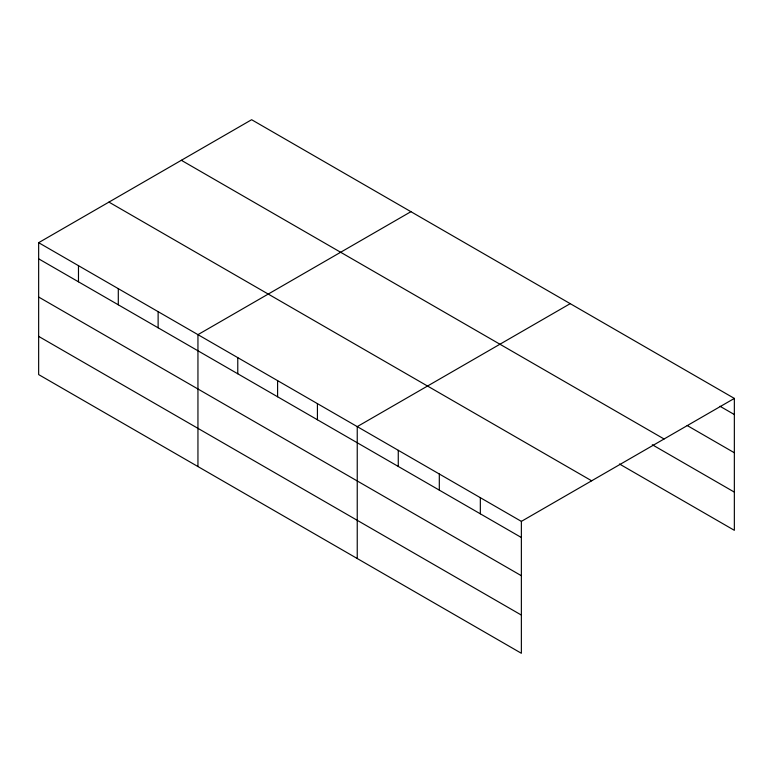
<?xml version="1.0" encoding="UTF-8"?>
<svg xmlns="http://www.w3.org/2000/svg" width="773" height="773" viewBox="0 0 773 773"><rect width="100%" height="100%" fill="white"/><g stroke="black" fill="none" stroke-linecap="round" stroke-linejoin="round"><path stroke-width="1.16" d="M38.65 242.683L521.369 521.379L521.369 653.282L38.65 374.586L38.65 242.683L251.631 119.718L734.35 398.414L734.35 530.317L619.463 463.993M410.927 211.686L197.946 334.651L197.946 466.554M570.223 303.654L357.242 426.619L357.242 558.531M521.369 521.379L734.35 398.414M719.992 406.26L734.35 414.55M687.168 425.508L734.35 452.756M181.346 160.291L664.065 438.987M652.286 444.736L734.35 492.111M108.935 202.101L591.654 480.796M38.65 258.82L521.369 537.515M38.65 297.025L521.369 575.721M38.65 336.381L521.369 615.076M480.333 497.686L480.333 513.823M439.306 473.994L439.306 490.13M398.269 450.311L398.269 466.448M317.423 403.632L317.423 419.768M277.594 380.635L277.594 396.771M237.775 357.648L237.775 373.784M158.127 311.654L158.127 327.8M118.298 288.667L118.298 304.804M78.479 265.67L78.479 281.807"/></g></svg>
